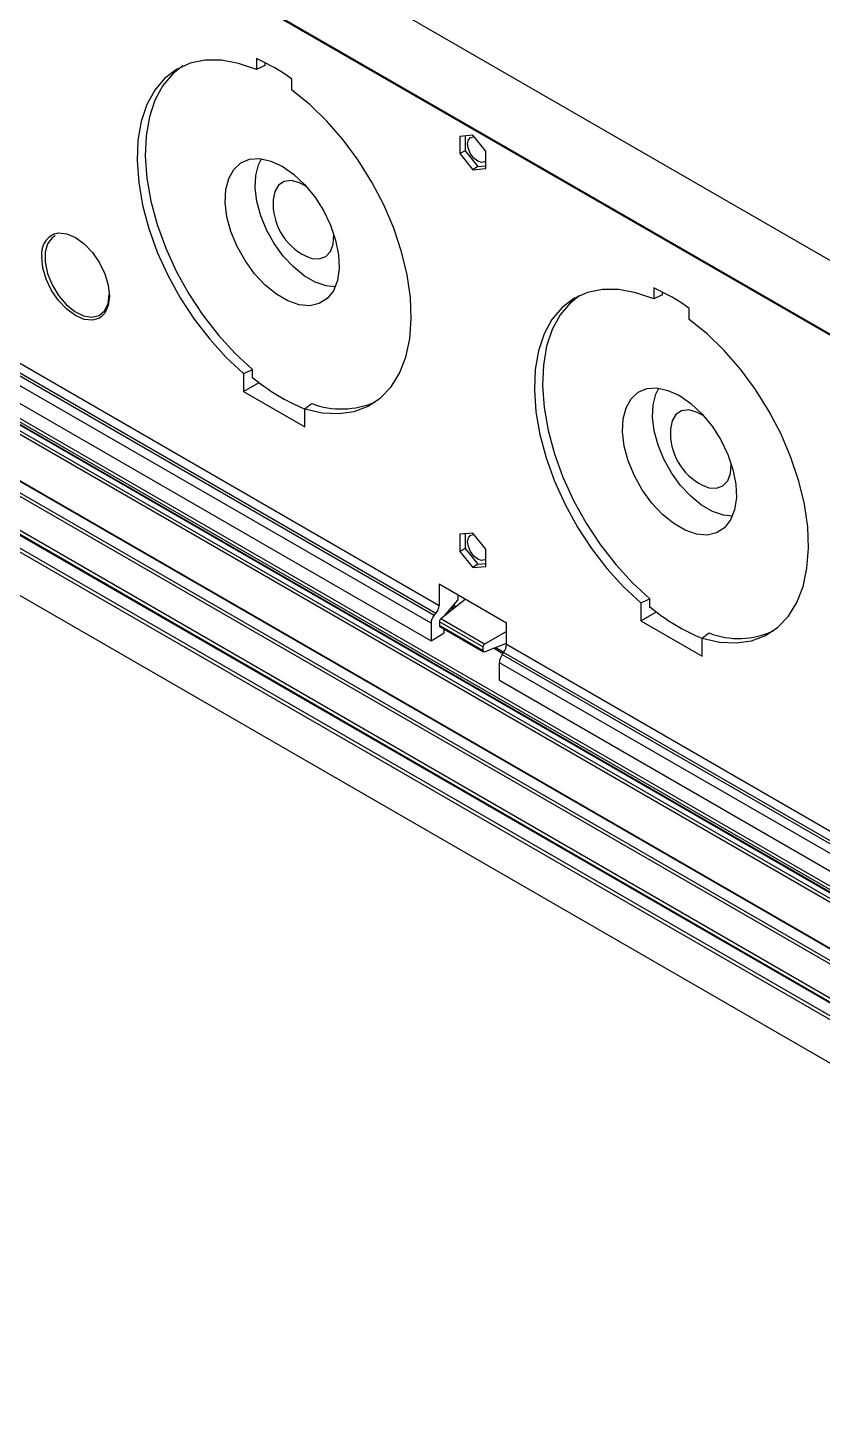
# Model space of a CAD drawing. Header units: inches. Extents: x 2.5 to 102.3, y 2 to 82.2.
# Drawn here: x 57.41 to 60.6, y 47.44 to 52.99 of the extents above; entities that cross this region are included whole.
import ezdxf

# ---------------------------------------------------------------- set-up
doc = ezdxf.new("R2010")
doc.units = ezdxf.units.IN
doc.header["$MEASUREMENT"] = 0

msp = doc.modelspace()

# ---------------------------------------------------------------- linework, layer by layer
for p, q in [((13.2414, 79.4086), (63.0568, 50.6508)), ((13.189, 79.144), (63.0044, 50.3861)), ((13.1908, 79.1383), (63.0062, 50.3805)), ((63.3653, 47.9018), (13.5498, 76.6596)), ((13.5563, 76.6709), (63.3718, 47.913)), ((63.3913, 47.9243), (13.5758, 76.6821)), ((63.3959, 47.9247), (13.5804, 76.6826)), ((63.391, 47.9366), (13.6207, 76.6684)), ((63.2419, 47.7855), (13.4264, 76.5434)), ((63.2465, 47.786), (13.431, 76.5438)), ((63.1964, 47.7518), (13.381, 76.5096)), ((13.3875, 76.5209), (63.2029, 47.763)), ((63.0546, 47.6774), (13.2392, 76.4353)), ((63.0592, 47.6779), (13.2438, 76.4357)), ((63.0044, 47.6396), (13.189, 76.3974)), ((13.1954, 76.41), (63.0108, 47.6522)), ((13.381, 76.374), (63.1964, 47.6162)), ((13.2414, 76.1933), (63.0568, 47.4355)), ((51.3798, 54.8855), (63.3983, 47.9474)), ((58.3301, 52.8619), (58.3301, 52.818)), ((58.3649, 52.8347), (58.3649, 52.8455)), ((58.4723, 52.736), (58.4723, 52.7798)), ((59.1968, 52.5551), (59.1449, 52.5505)), ((59.1449, 52.5505), (59.1449, 52.4812)), ((59.166, 52.5524), (59.166, 52.4926)), ((59.2488, 52.4905), (59.1968, 52.5551)), ((59.166, 52.4926), (59.1449, 52.4812)), ((59.1449, 52.4812), (59.1968, 52.4166)), ((59.166, 52.4926), (59.2163, 52.4301)), ((59.2488, 52.4212), (59.2488, 52.4905)), ((59.2163, 52.4301), (59.1968, 52.4166)), ((59.1968, 52.4166), (59.2488, 52.4212)), ((59.2163, 52.4301), (59.2488, 52.433)), ((56.1492, 52.3533), (59.062, 50.6718)), ((56.1323, 52.3124), (59.0426, 50.6323)), ((59.0489, 50.6398), (56.1378, 52.3203)), ((59.0295, 50.6003), (56.1209, 52.2794)), ((56.1209, 52.2092), (59.0295, 50.5301)), ((59.9213, 51.9433), (59.9213, 51.8994)), ((59.9561, 51.9161), (59.9561, 51.9269)), ((60.0635, 51.8174), (60.0635, 51.8612)), ((58.2789, 51.6008), (58.2789, 51.5281)), ((58.2789, 51.5281), (58.3412, 51.5641)), ((58.3148, 51.5811), (58.3148, 51.6166)), ((58.2789, 51.5281), (58.5235, 51.3869)), ((58.5235, 51.3869), (58.5235, 51.4596)), ((59.1968, 50.9614), (59.1449, 50.9568)), ((59.1449, 50.9568), (59.1449, 50.8875)), ((59.166, 50.9586), (59.166, 50.8989)), ((59.2488, 50.8968), (59.1968, 50.9614)), ((59.166, 50.8989), (59.1449, 50.8875)), ((59.166, 50.8989), (59.2163, 50.8364)), ((59.2488, 50.8275), (59.2488, 50.8968)), ((59.1449, 50.8875), (59.1968, 50.8228)), ((59.2163, 50.8364), (59.1968, 50.8228)), ((59.1968, 50.8228), (59.2488, 50.8275)), ((59.2163, 50.8364), (59.2488, 50.8393)), ((59.3316, 50.6004), (59.062, 50.7561)), ((59.062, 50.7561), (59.062, 50.6718)), ((59.1666, 50.6957), (59.0684, 50.6173)), ((59.0826, 50.6287), (59.1372, 50.6929)), ((59.1372, 50.7126), (59.1372, 50.6929)), ((59.8701, 50.6822), (59.8701, 50.6095)), ((59.9061, 50.6625), (59.9061, 50.698)), ((59.0489, 50.6398), (59.0426, 50.6323)), ((59.1182, 50.657), (59.1105, 50.6615)), ((59.1137, 50.6653), (59.1223, 50.6603)), ((59.1272, 50.6642), (59.1176, 50.6698)), ((59.1294, 50.666), (59.1193, 50.6719)), ((59.8701, 50.6095), (59.9324, 50.6455)), ((59.0295, 50.6003), (59.0295, 50.5301)), ((59.2374, 50.5055), (59.063, 50.6061)), ((59.063, 50.6061), (59.063, 50.5911)), ((59.2374, 50.4904), (59.063, 50.5911)), ((59.0648, 50.587), (59.2395, 50.4861)), ((59.2439, 50.5161), (59.0684, 50.6173)), ((59.0816, 50.5612), (59.0816, 50.5773)), ((59.3316, 50.5667), (59.2439, 50.5161)), ((59.3316, 50.5161), (59.3316, 50.6004)), ((59.8701, 50.6095), (60.1147, 50.4683)), ((59.0295, 50.5301), (59.0816, 50.5612)), ((59.2439, 50.4861), (59.3316, 50.5205)), ((59.3316, 50.5161), (62.2445, 48.8346)), ((60.1147, 50.4683), (60.1147, 50.541)), ((59.2374, 50.5055), (59.2374, 50.4904)), ((59.3167, 50.478), (59.279, 50.4998)), ((59.2886, 50.5036), (59.3213, 50.4847)), ((59.3148, 50.4752), (59.3203, 50.4831)), ((59.3148, 50.4752), (62.2251, 48.7951)), ((62.2314, 48.8026), (59.3203, 50.4831)), ((62.212, 48.7631), (59.3034, 50.4422)), ((59.3034, 50.372), (59.3034, 50.4422)), ((59.3034, 50.372), (62.212, 48.6929))]:
    msp.add_line(p, q)
at = {"flags": 128}
for points in [[(58.3301, 52.818), (58.2587, 52.8429), (58.1898, 52.8555), (58.1246, 52.8557), (58.0642, 52.8434), (58.0098, 52.8189), (57.9623, 52.7826), (57.9225, 52.7352), (57.8911, 52.6774), (57.8687, 52.6104), (57.8557, 52.5352), (57.8522, 52.4532), (57.8584, 52.3658), (57.8742, 52.2746), (57.8992, 52.1812), (57.9331, 52.0872), (57.9751, 51.9943), (58.0247, 51.9041), (58.0809, 51.8182), (58.1428, 51.7381), (58.2091, 51.6652), (58.2789, 51.6008)], [(58.0355, 52.8326), (57.9953, 52.801), (57.9553, 52.7535), (57.9237, 52.6956), (57.9012, 52.6283), (57.8882, 52.5528), (57.8848, 52.4705), (57.8911, 52.3828), (57.9071, 52.2912), (57.9324, 52.1975), (57.9666, 52.1032), (58.009, 52.01), (58.059, 51.9196), (58.1157, 51.8336), (58.1779, 51.7535), (58.2447, 51.6808), (58.3148, 51.6166)], [(58.5235, 51.4596), (58.5932, 51.4434), (58.6596, 51.4397), (58.7215, 51.4484), (58.7777, 51.4694), (58.8272, 51.5024), (58.8693, 51.5467), (58.9032, 51.6016), (58.9282, 51.6661), (58.944, 51.7391), (58.9502, 51.8193), (58.9467, 51.9053), (58.9337, 51.9956), (58.9113, 52.0885), (58.8799, 52.1825), (58.8401, 52.2759), (58.7926, 52.3671), (58.7382, 52.4544), (58.6778, 52.5363), (58.6126, 52.6114), (58.5437, 52.6783), (58.4723, 52.736)], [(59.176, 52.5204), (59.1791, 52.5364), (59.1878, 52.5464), (59.2009, 52.549), (59.2019, 52.5488)], [(59.2488, 52.4509), (59.2448, 52.4478), (59.2317, 52.4453), (59.2163, 52.4506), (59.2009, 52.4631), (59.1878, 52.4807), (59.1791, 52.5008), (59.176, 52.5204)], [(58.4332, 52.4304), (58.4792, 52.3985), (58.5232, 52.3571), (58.5636, 52.3079), (58.5987, 52.2529), (58.627, 52.1944), (58.6473, 52.1347), (58.6589, 52.0764), (58.6612, 52.0218), (58.6542, 51.9731), (58.6382, 51.9323), (58.6138, 51.9011), (58.5819, 51.8808), (58.544, 51.8722), (58.5015, 51.8757), (58.4563, 51.8911), (58.4101, 51.9178), (58.3648, 51.9546), (58.3224, 52.0002), (58.2845, 52.0526), (58.2526, 52.1096), (58.2282, 52.169), (58.2121, 52.2283), (58.2051, 52.2851), (58.2075, 52.337), (58.2191, 52.382), (58.2394, 52.4181), (58.2677, 52.444), (58.3027, 52.4585), (58.3431, 52.4611), (58.3872, 52.4516), (58.4332, 52.4304)], [(58.646, 51.9483), (58.6091, 51.9518), (58.5657, 51.9665), (58.5215, 51.992), (58.4781, 52.0274), (58.4375, 52.071), (58.4012, 52.1211), (58.3707, 52.1758), (58.3473, 52.2326), (58.3319, 52.2894), (58.3252, 52.3438), (58.3274, 52.3935), (58.3385, 52.4366), (58.3504, 52.4603)], [(58.5306, 52.349), (58.502, 52.3649), (58.4701, 52.373), (58.4417, 52.3695), (58.4191, 52.3546), (58.4038, 52.3294), (58.3971, 52.2958), (58.397, 52.2948)], [(57.5239, 52.1523), (57.5116, 52.1443), (57.4933, 52.1201), (57.4839, 52.0865), (57.4839, 52.0459), (57.4933, 52.0014), (57.5116, 51.9561), (57.5373, 51.9136), (57.5685, 51.8769), (57.6029, 51.8488), (57.638, 51.8313), (57.6711, 51.8258), (57.6998, 51.8326), (57.722, 51.8513), (57.736, 51.8804), (57.7408, 51.9179)], [(57.5229, 52.1606), (57.5378, 52.1635), (57.5705, 52.1603), (57.6056, 52.1454), (57.6407, 52.1198), (57.6734, 52.0853), (57.7014, 52.0442), (57.723, 51.9993), (57.7365, 51.9538), (57.7411, 51.9106), (57.7365, 51.8727), (57.723, 51.8428), (57.7076, 51.8269)], [(58.526, 52.0714), (58.5514, 52.0617), (58.5818, 52.0594), (58.6076, 52.0687), (58.6267, 52.089), (58.6378, 52.1186), (58.64, 52.1555), (58.6397, 52.16)], [(57.6935, 51.8189), (57.6734, 51.8141), (57.6407, 51.8174), (57.6056, 51.8323), (57.5705, 51.8579), (57.5378, 51.8924), (57.5097, 51.9335), (57.4882, 51.9783), (57.4746, 52.0239), (57.47, 52.0671)], [(59.9213, 51.8994), (59.8499, 51.9243), (59.781, 51.9369), (59.7158, 51.9371), (59.6555, 51.9248), (59.6011, 51.9003), (59.5535, 51.864), (59.5137, 51.8166), (59.4824, 51.7588), (59.46, 51.6918), (59.4469, 51.6166), (59.4435, 51.5346), (59.4497, 51.4472), (59.4654, 51.356), (59.4904, 51.2626), (59.5243, 51.1686), (59.5664, 51.0757), (59.616, 50.9855), (59.6722, 50.8996), (59.734, 50.8195), (59.8004, 50.7466), (59.8701, 50.6822)], [(59.6256, 51.9132), (59.5865, 51.8824), (59.5465, 51.8349), (59.515, 51.777), (59.4925, 51.7097), (59.4794, 51.6342), (59.476, 51.5519), (59.4824, 51.4642), (59.4983, 51.3726), (59.5236, 51.2789), (59.5578, 51.1846), (59.6003, 51.0914), (59.6503, 51.001), (59.7069, 50.915), (59.7691, 50.8349), (59.8359, 50.7622), (59.9061, 50.698)], [(57.7076, 51.8269), (57.7014, 51.8228), (57.6935, 51.8189)], [(60.1147, 50.541), (60.1845, 50.5248), (60.2509, 50.5211), (60.3127, 50.5298), (60.3689, 50.5508), (60.4185, 50.5838), (60.4606, 50.6281), (60.4944, 50.683), (60.5194, 50.7475), (60.5352, 50.8205), (60.5414, 50.9007), (60.538, 50.9867), (60.5249, 51.077), (60.5025, 51.1699), (60.4711, 51.2639), (60.4313, 51.3573), (60.3838, 51.4485), (60.3294, 51.5358), (60.2691, 51.6177), (60.2039, 51.6928), (60.135, 51.7597), (60.0635, 51.8174)], [(60.0244, 51.5118), (60.0704, 51.4799), (60.1145, 51.4385), (60.1549, 51.3893), (60.1899, 51.3343), (60.2182, 51.2758), (60.2386, 51.2161), (60.2501, 51.1578), (60.2525, 51.1032), (60.2455, 51.0545), (60.2294, 51.0137), (60.205, 50.9825), (60.1732, 50.9622), (60.1352, 50.9536), (60.0928, 50.9571), (60.0475, 50.9725), (60.0013, 50.9992), (59.9561, 51.036), (59.9136, 51.0816), (59.8757, 51.134), (59.8439, 51.191), (59.8194, 51.2504), (59.8034, 51.3097), (59.7964, 51.3665), (59.7987, 51.4184), (59.8103, 51.4634), (59.8306, 51.4995), (59.8589, 51.5254), (59.894, 51.5399), (59.9344, 51.5425), (59.9785, 51.533), (60.0244, 51.5118)], [(60.2372, 51.0297), (60.2003, 51.0332), (60.157, 51.0479), (60.1127, 51.0734), (60.0694, 51.1087), (60.0287, 51.1524), (59.9924, 51.2025), (59.9619, 51.2572), (59.9385, 51.314), (59.9231, 51.3708), (59.9164, 51.4252), (59.9187, 51.4749), (59.9298, 51.518), (59.9416, 51.5417)], [(60.1218, 51.4304), (60.0932, 51.4463), (60.0613, 51.4544), (60.033, 51.4509), (60.0103, 51.436), (59.9951, 51.4108), (59.9883, 51.3772), (59.9883, 51.3762)], [(60.1172, 51.1528), (60.1427, 51.1431), (60.1731, 51.1408), (60.1988, 51.1501), (60.2179, 51.1704), (60.229, 51.2), (60.2313, 51.2369), (60.231, 51.2414)], [(59.176, 50.9266), (59.1791, 50.9426), (59.1878, 50.9527), (59.2009, 50.9552), (59.2019, 50.9551)], [(59.2488, 50.8572), (59.2448, 50.8541), (59.2317, 50.8515), (59.2163, 50.8569), (59.2009, 50.8693), (59.1878, 50.8869), (59.1791, 50.907), (59.176, 50.9266)]]:
    msp.add_lwpolyline(points, dxfattribs=at)
for centre, radius, start, end in [((58.013, 52.1484), 0.7808, 53.9669, 66.0384), ((58.6327, 52.2819), 0.236, 176.8841, 243.1106), ((57.5565, 52.0799), 0.0874, 112.6449, 188.4207), ((59.6042, 51.2298), 0.7808, 53.9669, 66.0384), ((58.8198, 52.183), 0.7827, 229.8203, 247.7528), ((58.6702, 51.7953), 0.3369, 249.3828, 293.8571), ((60.2239, 51.3633), 0.236, 176.8841, 243.1106), ((60.4111, 51.2644), 0.7827, 229.8204, 247.7528), ((60.2616, 50.8645), 0.3256, 248.5919, 295.3195)]:
    msp.add_arc(centre, radius, start, end)
for centre, major_axis, ratio, start_param, end_param in [((57.8324, 51.9483), (6.9198, 3.3746), 0.073638, 1.457922, 1.462962), ((59.4236, 51.0297), (6.9198, 3.3746), 0.073638, 1.457922, 1.462962), ((58.6918, 52.4051), (4.9566, 2.2649), 0.10364, 4.581767, 4.58903), ((58.8461, 52.316), (3.8654, 2.9039), 0.102882, 4.551952, 4.559215), ((60.283, 51.4865), (4.9566, 2.2649), 0.10364, 4.581767, 4.58903), ((59.0573, 50.6143), (0.0204, 0.0306), 0.616135, 1.384051, 2.396248), ((59.0342, 50.6578), (0.0204, 0.0306), 0.616135, 4.525644, 5.537841), ((59.069, 50.6102), (0.00403, 0.00827), 0.525016, 0.835944, 2.319474), ((59.069, 50.5952), (0.00403, 0.00827), 0.525016, 2.319474, 3.104953), ((59.2445, 50.5089), (0.00525, 0.00756), 0.62527, 0.924529, 2.408059), ((59.3075, 50.5001), (0.0166, 0.0328), 0.535781, 4.455153, 5.46735), ((60.4373, 51.3974), (3.8654, 2.9039), 0.102882, 4.551952, 4.559215), ((59.2445, 50.4939), (0.00525, 0.00756), 0.62527, 2.408059, 3.891589), ((59.3276, 50.4583), (0.0166, 0.0328), 0.535781, 1.313561, 2.325758)]:
    msp.add_ellipse(centre, major_axis=major_axis, ratio=ratio, start_param=start_param, end_param=end_param)

doc.saveas('drawing.dxf')
